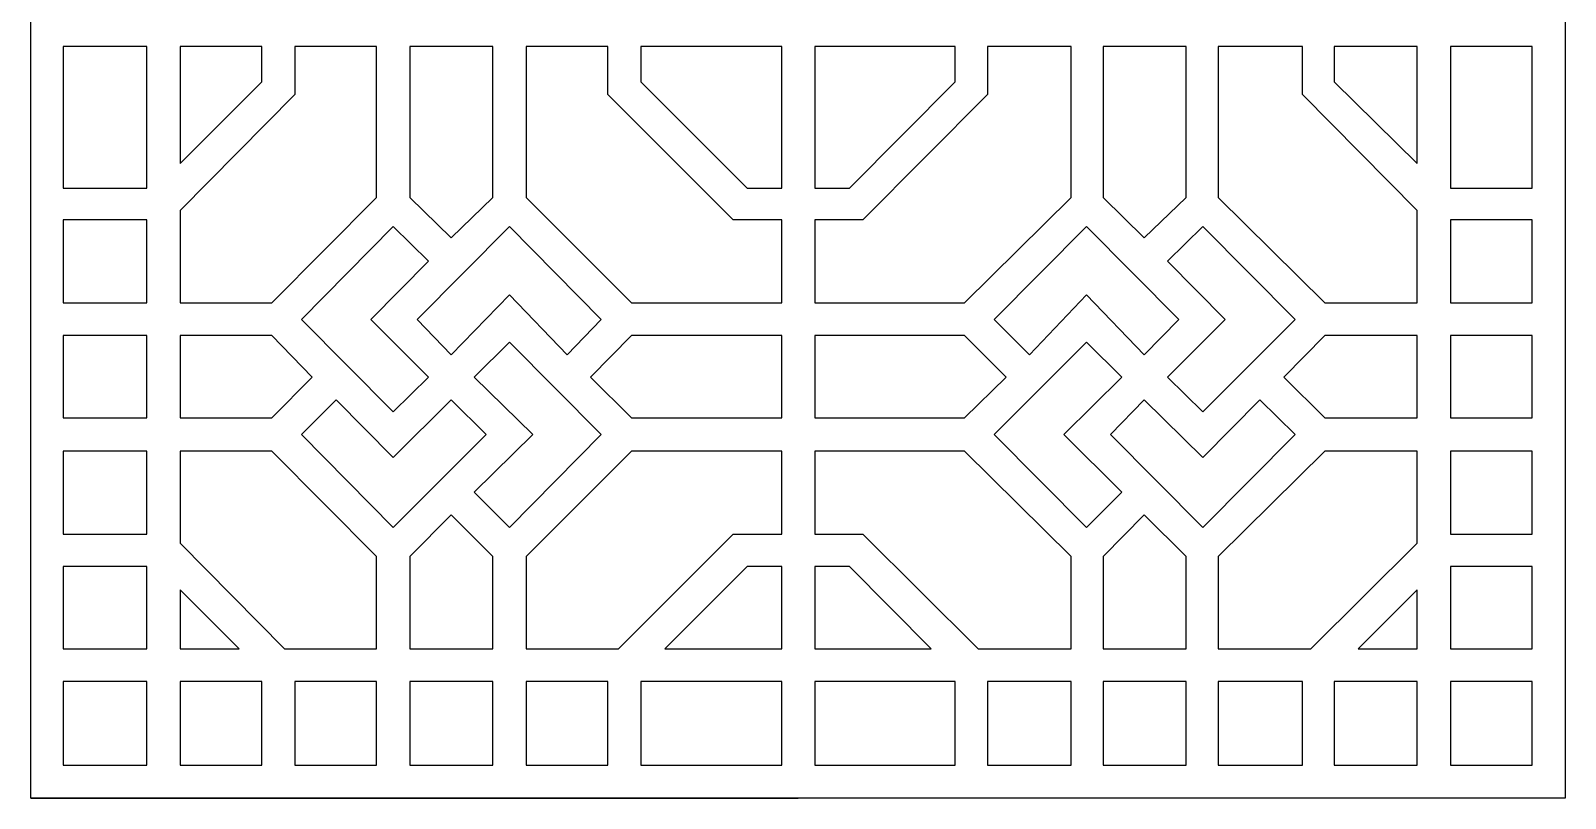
# Model space of a CAD drawing. Header units: centimetres. Extents: x -27 to -18.22, y -9 to -0.22.
# Drawn here: x -27 to -18.22, y -9 to -4.61 of the extents above; entities that cross this region are included whole.
import ezdxf

# ---------------------------------------------------------------- set-up
doc = ezdxf.new("R2010")
doc.units = ezdxf.units.CM
doc.header["$MEASUREMENT"] = 0
doc.layers.add('layer 1', color=7, linetype='Continuous')

msp = doc.modelspace()

# ---------------------------------------------------------------- linework, layer by layer
at = {"layer": 'layer 1', "color": 250}
for points, knots in [([(-22.60773, -9.00021), (-22.60773, -9.00021), (-18.22012, -9.00021), (-18.22012, -9.00021), (-18.22012, -9.00021), (-18.22012, -9.00021), (-18.22012, -4.6088), (-18.22012, -4.6088), (-18.22012, -4.6088), (-18.22012, -4.6088), (-18.22012, -0.2174), (-18.22012, -0.2174), (-18.22012, -0.2174), (-18.22012, -0.2174), (-22.60773, -0.2174), (-22.60773, -0.2174), (-22.60773, -0.2174), (-22.60773, -0.2174), (-26.99914, -0.2174), (-26.99914, -0.2174), (-26.99914, -0.2174), (-26.99914, -0.2174), (-26.99914, -4.6088), (-26.99914, -4.6088), (-26.99914, -4.6088), (-26.99914, -4.6088), (-26.99914, -9.00021), (-26.99914, -9.00021), (-26.99914, -9.00021), (-26.99914, -9.00021), (-22.60773, -9.00021), (-22.60773, -9.00021)], [0, 0, 0, 0, 0.1111111, 0.1111111, 0.1111111, 0.1111111, 0.2222222, 0.2222222, 0.2222222, 0.2222222, 0.3333333, 0.3333333, 0.3333333, 0.3333333, 0.4444444, 0.4444444, 0.4444444, 0.4444444, 0.5555556, 0.5555556, 0.5555556, 0.5555556, 0.6666667, 0.6666667, 0.6666667, 0.6666667, 0.7777778, 0.7777778, 0.7777778, 0.7777778, 1, 1, 1, 1]), ([(-26.33435, -5.50912), (-26.33435, -5.50912), (-26.813, -5.50912), (-26.813, -5.50912), (-26.813, -5.50912), (-26.813, -5.50912), (-26.813, -4.69998), (-26.813, -4.69998), (-26.813, -4.69998), (-26.813, -4.69998), (-26.33435, -4.69998), (-26.33435, -4.69998), (-26.33435, -4.69998), (-26.33435, -4.69998), (-26.33435, -5.50912), (-26.33435, -5.50912)], [0, 0, 0, 0, 0.2, 0.2, 0.2, 0.2, 0.4, 0.4, 0.4, 0.4, 0.6, 0.6, 0.6, 0.6, 1, 1, 1, 1]), ([(-26.14441, -5.63828), (-26.14441, -5.63828), (-25.48722, -4.97349), (-25.48722, -4.97349), (-25.48722, -4.97349), (-25.48722, -4.97349), (-25.48722, -4.69998), (-25.48722, -4.69998), (-25.48722, -4.69998), (-25.48722, -4.69998), (-25.01997, -4.69998), (-25.01997, -4.69998), (-25.01997, -4.69998), (-25.01997, -4.69998), (-25.01997, -5.5623), (-25.01997, -5.5623), (-25.01997, -5.5623), (-25.01997, -5.5623), (-25.62018, -6.16631), (-25.62018, -6.16631), (-25.62018, -6.16631), (-25.62018, -6.16631), (-26.14441, -6.16631), (-26.14441, -6.16631), (-26.14441, -6.16631), (-26.14441, -6.16631), (-26.14441, -5.63828), (-26.14441, -5.63828)], [0, 0, 0, 0, 0.125, 0.125, 0.125, 0.125, 0.25, 0.25, 0.25, 0.25, 0.375, 0.375, 0.375, 0.375, 0.5, 0.5, 0.5, 0.5, 0.625, 0.625, 0.625, 0.625, 0.75, 0.75, 0.75, 0.75, 1, 1, 1, 1]), ([(-25.67716, -4.69998), (-25.67716, -4.69998), (-25.67716, -4.90131), (-25.67716, -4.90131), (-25.67716, -4.90131), (-25.67716, -4.90131), (-26.14441, -5.36856), (-26.14441, -5.36856), (-26.14441, -5.36856), (-26.14441, -5.36856), (-26.14441, -4.69998), (-26.14441, -4.69998), (-26.14441, -4.69998), (-26.14441, -4.69998), (-25.67716, -4.69998), (-25.67716, -4.69998)], [0, 0, 0, 0, 0.2, 0.2, 0.2, 0.2, 0.4, 0.4, 0.4, 0.4, 0.6, 0.6, 0.6, 0.6, 1, 1, 1, 1]), ([(-24.83003, -5.5623), (-24.83003, -5.5623), (-24.83003, -4.69998), (-24.83003, -4.69998), (-24.83003, -4.69998), (-24.83003, -4.69998), (-24.35518, -4.69998), (-24.35518, -4.69998), (-24.35518, -4.69998), (-24.35518, -4.69998), (-24.35518, -5.5623), (-24.35518, -5.5623), (-24.35518, -5.5623), (-24.35518, -5.5623), (-24.59451, -5.79403), (-24.59451, -5.79403), (-24.59451, -5.79403), (-24.59451, -5.79403), (-24.83003, -5.5623), (-24.83003, -5.5623)], [0, 0, 0, 0, 0.1666667, 0.1666667, 0.1666667, 0.1666667, 0.3333333, 0.3333333, 0.3333333, 0.3333333, 0.5, 0.5, 0.5, 0.5, 0.6666667, 0.6666667, 0.6666667, 0.6666667, 1, 1, 1, 1]), ([(-23.69799, -4.69998), (-23.69799, -4.69998), (-23.69799, -4.97349), (-23.69799, -4.97349), (-23.69799, -4.97349), (-23.69799, -4.97349), (-22.98001, -5.69146), (-22.98001, -5.69146), (-22.98001, -5.69146), (-22.98001, -5.69146), (-22.7027, -5.69146), (-22.7027, -5.69146), (-22.7027, -5.69146), (-22.7027, -5.69146), (-22.7027, -6.16631), (-22.7027, -6.16631), (-22.7027, -6.16631), (-22.7027, -6.16631), (-23.56123, -6.16631), (-23.56123, -6.16631), (-23.56123, -6.16631), (-23.56123, -6.16631), (-24.16524, -5.5623), (-24.16524, -5.5623), (-24.16524, -5.5623), (-24.16524, -5.5623), (-24.16524, -4.69998), (-24.16524, -4.69998), (-24.16524, -4.69998), (-24.16524, -4.69998), (-23.69799, -4.69998), (-23.69799, -4.69998)], [0, 0, 0, 0, 0.1111111, 0.1111111, 0.1111111, 0.1111111, 0.2222222, 0.2222222, 0.2222222, 0.2222222, 0.3333333, 0.3333333, 0.3333333, 0.3333333, 0.4444444, 0.4444444, 0.4444444, 0.4444444, 0.5555556, 0.5555556, 0.5555556, 0.5555556, 0.6666667, 0.6666667, 0.6666667, 0.6666667, 0.7777778, 0.7777778, 0.7777778, 0.7777778, 1, 1, 1, 1]), ([(-22.7027, -5.50912), (-22.7027, -5.50912), (-22.90024, -5.50912), (-22.90024, -5.50912), (-22.90024, -5.50912), (-22.90024, -5.50912), (-23.50805, -4.90131), (-23.50805, -4.90131), (-23.50805, -4.90131), (-23.50805, -4.90131), (-23.50805, -4.69998), (-23.50805, -4.69998), (-23.50805, -4.69998), (-23.50805, -4.69998), (-22.7027, -4.69998), (-22.7027, -4.69998), (-22.7027, -4.69998), (-22.7027, -4.69998), (-22.7027, -5.50912), (-22.7027, -5.50912)], [0, 0, 0, 0, 0.1666667, 0.1666667, 0.1666667, 0.1666667, 0.3333333, 0.3333333, 0.3333333, 0.3333333, 0.5, 0.5, 0.5, 0.5, 0.6666667, 0.6666667, 0.6666667, 0.6666667, 1, 1, 1, 1]), ([(-22.51276, -5.69146), (-22.51276, -5.69146), (-22.23925, -5.69146), (-22.23925, -5.69146), (-22.23925, -5.69146), (-22.23925, -5.69146), (-21.52508, -4.97349), (-21.52508, -4.97349), (-21.52508, -4.97349), (-21.52508, -4.97349), (-21.52508, -4.69998), (-21.52508, -4.69998), (-21.52508, -4.69998), (-21.52508, -4.69998), (-21.04643, -4.69998), (-21.04643, -4.69998), (-21.04643, -4.69998), (-21.04643, -4.69998), (-21.04643, -5.5623), (-21.04643, -5.5623), (-21.04643, -5.5623), (-21.04643, -5.5623), (-21.65803, -6.16631), (-21.65803, -6.16631), (-21.65803, -6.16631), (-21.65803, -6.16631), (-22.51276, -6.16631), (-22.51276, -6.16631), (-22.51276, -6.16631), (-22.51276, -6.16631), (-22.51276, -5.69146), (-22.51276, -5.69146)], [0, 0, 0, 0, 0.1111111, 0.1111111, 0.1111111, 0.1111111, 0.2222222, 0.2222222, 0.2222222, 0.2222222, 0.3333333, 0.3333333, 0.3333333, 0.3333333, 0.4444444, 0.4444444, 0.4444444, 0.4444444, 0.5555556, 0.5555556, 0.5555556, 0.5555556, 0.6666667, 0.6666667, 0.6666667, 0.6666667, 0.7777778, 0.7777778, 0.7777778, 0.7777778, 1, 1, 1, 1]), ([(-21.71122, -4.69998), (-21.71122, -4.69998), (-21.71122, -4.90131), (-21.71122, -4.90131), (-21.71122, -4.90131), (-21.71122, -4.90131), (-22.31523, -5.50912), (-22.31523, -5.50912), (-22.31523, -5.50912), (-22.31523, -5.50912), (-22.51276, -5.50912), (-22.51276, -5.50912), (-22.51276, -5.50912), (-22.51276, -5.50912), (-22.51276, -4.69998), (-22.51276, -4.69998), (-22.51276, -4.69998), (-22.51276, -4.69998), (-21.71122, -4.69998), (-21.71122, -4.69998)], [0, 0, 0, 0, 0.1666667, 0.1666667, 0.1666667, 0.1666667, 0.3333333, 0.3333333, 0.3333333, 0.3333333, 0.5, 0.5, 0.5, 0.5, 0.6666667, 0.6666667, 0.6666667, 0.6666667, 1, 1, 1, 1]), ([(-20.38924, -4.69998), (-20.38924, -4.69998), (-20.38924, -5.5623), (-20.38924, -5.5623), (-20.38924, -5.5623), (-20.38924, -5.5623), (-20.62856, -5.79403), (-20.62856, -5.79403), (-20.62856, -5.79403), (-20.62856, -5.79403), (-20.86408, -5.5623), (-20.86408, -5.5623), (-20.86408, -5.5623), (-20.86408, -5.5623), (-20.86408, -4.69998), (-20.86408, -4.69998), (-20.86408, -4.69998), (-20.86408, -4.69998), (-20.38924, -4.69998), (-20.38924, -4.69998)], [0, 0, 0, 0, 0.1666667, 0.1666667, 0.1666667, 0.1666667, 0.3333333, 0.3333333, 0.3333333, 0.3333333, 0.5, 0.5, 0.5, 0.5, 0.6666667, 0.6666667, 0.6666667, 0.6666667, 1, 1, 1, 1]), ([(-19.72444, -4.69998), (-19.72444, -4.69998), (-19.72444, -4.97349), (-19.72444, -4.97349), (-19.72444, -4.97349), (-19.72444, -4.97349), (-19.06725, -5.63828), (-19.06725, -5.63828), (-19.06725, -5.63828), (-19.06725, -5.63828), (-19.06725, -6.16631), (-19.06725, -6.16631), (-19.06725, -6.16631), (-19.06725, -6.16631), (-19.59529, -6.16631), (-19.59529, -6.16631), (-19.59529, -6.16631), (-19.59529, -6.16631), (-20.20689, -5.5623), (-20.20689, -5.5623), (-20.20689, -5.5623), (-20.20689, -5.5623), (-20.20689, -4.69998), (-20.20689, -4.69998), (-20.20689, -4.69998), (-20.20689, -4.69998), (-19.72444, -4.69998), (-19.72444, -4.69998)], [0, 0, 0, 0, 0.125, 0.125, 0.125, 0.125, 0.25, 0.25, 0.25, 0.25, 0.375, 0.375, 0.375, 0.375, 0.5, 0.5, 0.5, 0.5, 0.625, 0.625, 0.625, 0.625, 0.75, 0.75, 0.75, 0.75, 1, 1, 1, 1]), ([(-19.06725, -5.36856), (-19.06725, -5.36856), (-19.54211, -4.90131), (-19.54211, -4.90131), (-19.54211, -4.90131), (-19.54211, -4.90131), (-19.54211, -4.69998), (-19.54211, -4.69998), (-19.54211, -4.69998), (-19.54211, -4.69998), (-19.06725, -4.69998), (-19.06725, -4.69998), (-19.06725, -4.69998), (-19.06725, -4.69998), (-19.06725, -5.36856), (-19.06725, -5.36856)], [0, 0, 0, 0, 0.2, 0.2, 0.2, 0.2, 0.4, 0.4, 0.4, 0.4, 0.6, 0.6, 0.6, 0.6, 1, 1, 1, 1]), ([(-18.41006, -4.69998), (-18.41006, -4.69998), (-18.41006, -5.50912), (-18.41006, -5.50912), (-18.41006, -5.50912), (-18.41006, -5.50912), (-18.87731, -5.50912), (-18.87731, -5.50912), (-18.87731, -5.50912), (-18.87731, -5.50912), (-18.87731, -4.69998), (-18.87731, -4.69998), (-18.87731, -4.69998), (-18.87731, -4.69998), (-18.41006, -4.69998), (-18.41006, -4.69998)], [0, 0, 0, 0, 0.2, 0.2, 0.2, 0.2, 0.4, 0.4, 0.4, 0.4, 0.6, 0.6, 0.6, 0.6, 1, 1, 1, 1]), ([(-26.813, -5.69146), (-26.813, -5.69146), (-26.33435, -5.69146), (-26.33435, -5.69146), (-26.33435, -5.69146), (-26.33435, -5.69146), (-26.33435, -6.16631), (-26.33435, -6.16631), (-26.33435, -6.16631), (-26.33435, -6.16631), (-26.813, -6.16631), (-26.813, -6.16631), (-26.813, -6.16631), (-26.813, -6.16631), (-26.813, -5.69146), (-26.813, -5.69146)], [0, 0, 0, 0, 0.2, 0.2, 0.2, 0.2, 0.4, 0.4, 0.4, 0.4, 0.6, 0.6, 0.6, 0.6, 1, 1, 1, 1]), ([(-18.41006, -5.69146), (-18.41006, -5.69146), (-18.41006, -6.16631), (-18.41006, -6.16631), (-18.41006, -6.16631), (-18.41006, -6.16631), (-18.87731, -6.16631), (-18.87731, -6.16631), (-18.87731, -6.16631), (-18.87731, -6.16631), (-18.87731, -5.69146), (-18.87731, -5.69146), (-18.87731, -5.69146), (-18.87731, -5.69146), (-18.41006, -5.69146), (-18.41006, -5.69146)], [0, 0, 0, 0, 0.2, 0.2, 0.2, 0.2, 0.4, 0.4, 0.4, 0.4, 0.6, 0.6, 0.6, 0.6, 1, 1, 1, 1]), ([(-24.72366, -6.59177), (-24.72366, -6.59177), (-24.925, -6.78932), (-24.925, -6.78932), (-24.925, -6.78932), (-24.925, -6.78932), (-25.44923, -6.26128), (-25.44923, -6.26128), (-25.44923, -6.26128), (-25.44923, -6.26128), (-24.925, -5.72945), (-24.925, -5.72945), (-24.925, -5.72945), (-24.925, -5.72945), (-24.72366, -5.92699), (-24.72366, -5.92699), (-24.72366, -5.92699), (-24.72366, -5.92699), (-25.05416, -6.26128), (-25.05416, -6.26128), (-25.05416, -6.26128), (-25.05416, -6.26128), (-24.72366, -6.59177), (-24.72366, -6.59177)], [0, 0, 0, 0, 0.1428571, 0.1428571, 0.1428571, 0.1428571, 0.2857143, 0.2857143, 0.2857143, 0.2857143, 0.4285714, 0.4285714, 0.4285714, 0.4285714, 0.5714286, 0.5714286, 0.5714286, 0.5714286, 0.7142857, 0.7142857, 0.7142857, 0.7142857, 1, 1, 1, 1]), ([(-23.92971, -6.46262), (-23.92971, -6.46262), (-24.26021, -6.12073), (-24.26021, -6.12073), (-24.26021, -6.12073), (-24.26021, -6.12073), (-24.59451, -6.46262), (-24.59451, -6.46262), (-24.59451, -6.46262), (-24.59451, -6.46262), (-24.78824, -6.26128), (-24.78824, -6.26128), (-24.78824, -6.26128), (-24.78824, -6.26128), (-24.26021, -5.72945), (-24.26021, -5.72945), (-24.26021, -5.72945), (-24.26021, -5.72945), (-23.73598, -6.26128), (-23.73598, -6.26128), (-23.73598, -6.26128), (-23.73598, -6.26128), (-23.92971, -6.46262), (-23.92971, -6.46262)], [0, 0, 0, 0, 0.1428571, 0.1428571, 0.1428571, 0.1428571, 0.2857143, 0.2857143, 0.2857143, 0.2857143, 0.4285714, 0.4285714, 0.4285714, 0.4285714, 0.5714286, 0.5714286, 0.5714286, 0.5714286, 0.7142857, 0.7142857, 0.7142857, 0.7142857, 1, 1, 1, 1]), ([(-20.62856, -6.46262), (-20.62856, -6.46262), (-20.95906, -6.12073), (-20.95906, -6.12073), (-20.95906, -6.12073), (-20.95906, -6.12073), (-21.28575, -6.46262), (-21.28575, -6.46262), (-21.28575, -6.46262), (-21.28575, -6.46262), (-21.48709, -6.26128), (-21.48709, -6.26128), (-21.48709, -6.26128), (-21.48709, -6.26128), (-20.95906, -5.72945), (-20.95906, -5.72945), (-20.95906, -5.72945), (-20.95906, -5.72945), (-20.43102, -6.26128), (-20.43102, -6.26128), (-20.43102, -6.26128), (-20.43102, -6.26128), (-20.62856, -6.46262), (-20.62856, -6.46262)], [0, 0, 0, 0, 0.1428571, 0.1428571, 0.1428571, 0.1428571, 0.2857143, 0.2857143, 0.2857143, 0.2857143, 0.4285714, 0.4285714, 0.4285714, 0.4285714, 0.5714286, 0.5714286, 0.5714286, 0.5714286, 0.7142857, 0.7142857, 0.7142857, 0.7142857, 1, 1, 1, 1]), ([(-20.29426, -5.72945), (-20.29426, -5.72945), (-19.76624, -6.26128), (-19.76624, -6.26128), (-19.76624, -6.26128), (-19.76624, -6.26128), (-20.29426, -6.78932), (-20.29426, -6.78932), (-20.29426, -6.78932), (-20.29426, -6.78932), (-20.4956, -6.59177), (-20.4956, -6.59177), (-20.4956, -6.59177), (-20.4956, -6.59177), (-20.16511, -6.26128), (-20.16511, -6.26128), (-20.16511, -6.26128), (-20.16511, -6.26128), (-20.4956, -5.92699), (-20.4956, -5.92699), (-20.4956, -5.92699), (-20.4956, -5.92699), (-20.29426, -5.72945), (-20.29426, -5.72945)], [0, 0, 0, 0, 0.1428571, 0.1428571, 0.1428571, 0.1428571, 0.2857143, 0.2857143, 0.2857143, 0.2857143, 0.4285714, 0.4285714, 0.4285714, 0.4285714, 0.5714286, 0.5714286, 0.5714286, 0.5714286, 0.7142857, 0.7142857, 0.7142857, 0.7142857, 1, 1, 1, 1]), ([(-26.813, -6.82351), (-26.813, -6.82351), (-26.813, -6.35245), (-26.813, -6.35245), (-26.813, -6.35245), (-26.813, -6.35245), (-26.33435, -6.35245), (-26.33435, -6.35245), (-26.33435, -6.35245), (-26.33435, -6.35245), (-26.33435, -6.82351), (-26.33435, -6.82351), (-26.33435, -6.82351), (-26.33435, -6.82351), (-26.813, -6.82351), (-26.813, -6.82351)], [0, 0, 0, 0, 0.2, 0.2, 0.2, 0.2, 0.4, 0.4, 0.4, 0.4, 0.6, 0.6, 0.6, 0.6, 1, 1, 1, 1]), ([(-26.14441, -6.82351), (-26.14441, -6.82351), (-26.14441, -6.35245), (-26.14441, -6.35245), (-26.14441, -6.35245), (-26.14441, -6.35245), (-25.62018, -6.35245), (-25.62018, -6.35245), (-25.62018, -6.35245), (-25.62018, -6.35245), (-25.38845, -6.59177), (-25.38845, -6.59177), (-25.38845, -6.59177), (-25.38845, -6.59177), (-25.62018, -6.82351), (-25.62018, -6.82351), (-25.62018, -6.82351), (-25.62018, -6.82351), (-26.14441, -6.82351), (-26.14441, -6.82351)], [0, 0, 0, 0, 0.1666667, 0.1666667, 0.1666667, 0.1666667, 0.3333333, 0.3333333, 0.3333333, 0.3333333, 0.5, 0.5, 0.5, 0.5, 0.6666667, 0.6666667, 0.6666667, 0.6666667, 1, 1, 1, 1]), ([(-24.46155, -6.59177), (-24.46155, -6.59177), (-24.26021, -6.39044), (-24.26021, -6.39044), (-24.26021, -6.39044), (-24.26021, -6.39044), (-23.73598, -6.91847), (-23.73598, -6.91847), (-23.73598, -6.91847), (-23.73598, -6.91847), (-24.26021, -7.4503), (-24.26021, -7.4503), (-24.26021, -7.4503), (-24.26021, -7.4503), (-24.46155, -7.24896), (-24.46155, -7.24896), (-24.46155, -7.24896), (-24.46155, -7.24896), (-24.12725, -6.91847), (-24.12725, -6.91847), (-24.12725, -6.91847), (-24.12725, -6.91847), (-24.46155, -6.59177), (-24.46155, -6.59177)], [0, 0, 0, 0, 0.1428571, 0.1428571, 0.1428571, 0.1428571, 0.2857143, 0.2857143, 0.2857143, 0.2857143, 0.4285714, 0.4285714, 0.4285714, 0.4285714, 0.5714286, 0.5714286, 0.5714286, 0.5714286, 0.7142857, 0.7142857, 0.7142857, 0.7142857, 1, 1, 1, 1]), ([(-23.56123, -6.82351), (-23.56123, -6.82351), (-23.79676, -6.59177), (-23.79676, -6.59177), (-23.79676, -6.59177), (-23.79676, -6.59177), (-23.56123, -6.35245), (-23.56123, -6.35245), (-23.56123, -6.35245), (-23.56123, -6.35245), (-22.7027, -6.35245), (-22.7027, -6.35245), (-22.7027, -6.35245), (-22.7027, -6.35245), (-22.7027, -6.82351), (-22.7027, -6.82351), (-22.7027, -6.82351), (-22.7027, -6.82351), (-23.56123, -6.82351), (-23.56123, -6.82351)], [0, 0, 0, 0, 0.1666667, 0.1666667, 0.1666667, 0.1666667, 0.3333333, 0.3333333, 0.3333333, 0.3333333, 0.5, 0.5, 0.5, 0.5, 0.6666667, 0.6666667, 0.6666667, 0.6666667, 1, 1, 1, 1]), ([(-21.41871, -6.59177), (-21.41871, -6.59177), (-21.65803, -6.82351), (-21.65803, -6.82351), (-21.65803, -6.82351), (-21.65803, -6.82351), (-22.51276, -6.82351), (-22.51276, -6.82351), (-22.51276, -6.82351), (-22.51276, -6.82351), (-22.51276, -6.35245), (-22.51276, -6.35245), (-22.51276, -6.35245), (-22.51276, -6.35245), (-21.65803, -6.35245), (-21.65803, -6.35245), (-21.65803, -6.35245), (-21.65803, -6.35245), (-21.41871, -6.59177), (-21.41871, -6.59177)], [0, 0, 0, 0, 0.1666667, 0.1666667, 0.1666667, 0.1666667, 0.3333333, 0.3333333, 0.3333333, 0.3333333, 0.5, 0.5, 0.5, 0.5, 0.6666667, 0.6666667, 0.6666667, 0.6666667, 1, 1, 1, 1]), ([(-20.75772, -7.24896), (-20.75772, -7.24896), (-20.95906, -7.4503), (-20.95906, -7.4503), (-20.95906, -7.4503), (-20.95906, -7.4503), (-21.48709, -6.91847), (-21.48709, -6.91847), (-21.48709, -6.91847), (-21.48709, -6.91847), (-20.95906, -6.39044), (-20.95906, -6.39044), (-20.95906, -6.39044), (-20.95906, -6.39044), (-20.75772, -6.59177), (-20.75772, -6.59177), (-20.75772, -6.59177), (-20.75772, -6.59177), (-21.08821, -6.91847), (-21.08821, -6.91847), (-21.08821, -6.91847), (-21.08821, -6.91847), (-20.75772, -7.24896), (-20.75772, -7.24896)], [0, 0, 0, 0, 0.1428571, 0.1428571, 0.1428571, 0.1428571, 0.2857143, 0.2857143, 0.2857143, 0.2857143, 0.4285714, 0.4285714, 0.4285714, 0.4285714, 0.5714286, 0.5714286, 0.5714286, 0.5714286, 0.7142857, 0.7142857, 0.7142857, 0.7142857, 1, 1, 1, 1]), ([(-19.06725, -6.35245), (-19.06725, -6.35245), (-19.06725, -6.82351), (-19.06725, -6.82351), (-19.06725, -6.82351), (-19.06725, -6.82351), (-19.59529, -6.82351), (-19.59529, -6.82351), (-19.59529, -6.82351), (-19.59529, -6.82351), (-19.83081, -6.59177), (-19.83081, -6.59177), (-19.83081, -6.59177), (-19.83081, -6.59177), (-19.59529, -6.35245), (-19.59529, -6.35245), (-19.59529, -6.35245), (-19.59529, -6.35245), (-19.06725, -6.35245), (-19.06725, -6.35245)], [0, 0, 0, 0, 0.1666667, 0.1666667, 0.1666667, 0.1666667, 0.3333333, 0.3333333, 0.3333333, 0.3333333, 0.5, 0.5, 0.5, 0.5, 0.6666667, 0.6666667, 0.6666667, 0.6666667, 1, 1, 1, 1]), ([(-18.41006, -6.35245), (-18.41006, -6.35245), (-18.41006, -6.82351), (-18.41006, -6.82351), (-18.41006, -6.82351), (-18.41006, -6.82351), (-18.87731, -6.82351), (-18.87731, -6.82351), (-18.87731, -6.82351), (-18.87731, -6.82351), (-18.87731, -6.35245), (-18.87731, -6.35245), (-18.87731, -6.35245), (-18.87731, -6.35245), (-18.41006, -6.35245), (-18.41006, -6.35245)], [0, 0, 0, 0, 0.2, 0.2, 0.2, 0.2, 0.4, 0.4, 0.4, 0.4, 0.6, 0.6, 0.6, 0.6, 1, 1, 1, 1]), ([(-25.2517, -6.72094), (-25.2517, -6.72094), (-24.925, -7.05143), (-24.925, -7.05143), (-24.925, -7.05143), (-24.925, -7.05143), (-24.59451, -6.72094), (-24.59451, -6.72094), (-24.59451, -6.72094), (-24.59451, -6.72094), (-24.39317, -6.91847), (-24.39317, -6.91847), (-24.39317, -6.91847), (-24.39317, -6.91847), (-24.925, -7.4503), (-24.925, -7.4503), (-24.925, -7.4503), (-24.925, -7.4503), (-25.44923, -6.91847), (-25.44923, -6.91847), (-25.44923, -6.91847), (-25.44923, -6.91847), (-25.2517, -6.72094), (-25.2517, -6.72094)], [0, 0, 0, 0, 0.1428571, 0.1428571, 0.1428571, 0.1428571, 0.2857143, 0.2857143, 0.2857143, 0.2857143, 0.4285714, 0.4285714, 0.4285714, 0.4285714, 0.5714286, 0.5714286, 0.5714286, 0.5714286, 0.7142857, 0.7142857, 0.7142857, 0.7142857, 1, 1, 1, 1]), ([(-20.62856, -6.72094), (-20.62856, -6.72094), (-20.29426, -7.05143), (-20.29426, -7.05143), (-20.29426, -7.05143), (-20.29426, -7.05143), (-19.96757, -6.72094), (-19.96757, -6.72094), (-19.96757, -6.72094), (-19.96757, -6.72094), (-19.76624, -6.91847), (-19.76624, -6.91847), (-19.76624, -6.91847), (-19.76624, -6.91847), (-20.29426, -7.4503), (-20.29426, -7.4503), (-20.29426, -7.4503), (-20.29426, -7.4503), (-20.8223, -6.91847), (-20.8223, -6.91847), (-20.8223, -6.91847), (-20.8223, -6.91847), (-20.62856, -6.72094), (-20.62856, -6.72094)], [0, 0, 0, 0, 0.1428571, 0.1428571, 0.1428571, 0.1428571, 0.2857143, 0.2857143, 0.2857143, 0.2857143, 0.4285714, 0.4285714, 0.4285714, 0.4285714, 0.5714286, 0.5714286, 0.5714286, 0.5714286, 0.7142857, 0.7142857, 0.7142857, 0.7142857, 1, 1, 1, 1]), ([(-26.813, -7.48829), (-26.813, -7.48829), (-26.813, -7.01345), (-26.813, -7.01345), (-26.813, -7.01345), (-26.813, -7.01345), (-26.33435, -7.01345), (-26.33435, -7.01345), (-26.33435, -7.01345), (-26.33435, -7.01345), (-26.33435, -7.48829), (-26.33435, -7.48829), (-26.33435, -7.48829), (-26.33435, -7.48829), (-26.813, -7.48829), (-26.813, -7.48829)], [0, 0, 0, 0, 0.2, 0.2, 0.2, 0.2, 0.4, 0.4, 0.4, 0.4, 0.6, 0.6, 0.6, 0.6, 1, 1, 1, 1]), ([(-26.14441, -7.54147), (-26.14441, -7.54147), (-26.14441, -7.01345), (-26.14441, -7.01345), (-26.14441, -7.01345), (-26.14441, -7.01345), (-25.62018, -7.01345), (-25.62018, -7.01345), (-25.62018, -7.01345), (-25.62018, -7.01345), (-25.01997, -7.61745), (-25.01997, -7.61745), (-25.01997, -7.61745), (-25.01997, -7.61745), (-25.01997, -8.14548), (-25.01997, -8.14548), (-25.01997, -8.14548), (-25.01997, -8.14548), (-25.548, -8.14548), (-25.548, -8.14548), (-25.548, -8.14548), (-25.548, -8.14548), (-26.14441, -7.54147), (-26.14441, -7.54147)], [0, 0, 0, 0, 0.1428571, 0.1428571, 0.1428571, 0.1428571, 0.2857143, 0.2857143, 0.2857143, 0.2857143, 0.4285714, 0.4285714, 0.4285714, 0.4285714, 0.5714286, 0.5714286, 0.5714286, 0.5714286, 0.7142857, 0.7142857, 0.7142857, 0.7142857, 1, 1, 1, 1]), ([(-24.16524, -7.61745), (-24.16524, -7.61745), (-23.56123, -7.01345), (-23.56123, -7.01345), (-23.56123, -7.01345), (-23.56123, -7.01345), (-22.7027, -7.01345), (-22.7027, -7.01345), (-22.7027, -7.01345), (-22.7027, -7.01345), (-22.7027, -7.48829), (-22.7027, -7.48829), (-22.7027, -7.48829), (-22.7027, -7.48829), (-22.98001, -7.48829), (-22.98001, -7.48829), (-22.98001, -7.48829), (-22.98001, -7.48829), (-23.63721, -8.14548), (-23.63721, -8.14548), (-23.63721, -8.14548), (-23.63721, -8.14548), (-24.16524, -8.14548), (-24.16524, -8.14548), (-24.16524, -8.14548), (-24.16524, -8.14548), (-24.16524, -7.61745), (-24.16524, -7.61745)], [0, 0, 0, 0, 0.125, 0.125, 0.125, 0.125, 0.25, 0.25, 0.25, 0.25, 0.375, 0.375, 0.375, 0.375, 0.5, 0.5, 0.5, 0.5, 0.625, 0.625, 0.625, 0.625, 0.75, 0.75, 0.75, 0.75, 1, 1, 1, 1]), ([(-21.65803, -7.01345), (-21.65803, -7.01345), (-21.04643, -7.61745), (-21.04643, -7.61745), (-21.04643, -7.61745), (-21.04643, -7.61745), (-21.04643, -8.14548), (-21.04643, -8.14548), (-21.04643, -8.14548), (-21.04643, -8.14548), (-21.57826, -8.14548), (-21.57826, -8.14548), (-21.57826, -8.14548), (-21.57826, -8.14548), (-22.23925, -7.48829), (-22.23925, -7.48829), (-22.23925, -7.48829), (-22.23925, -7.48829), (-22.51276, -7.48829), (-22.51276, -7.48829), (-22.51276, -7.48829), (-22.51276, -7.48829), (-22.51276, -7.01345), (-22.51276, -7.01345), (-22.51276, -7.01345), (-22.51276, -7.01345), (-21.65803, -7.01345), (-21.65803, -7.01345)], [0, 0, 0, 0, 0.125, 0.125, 0.125, 0.125, 0.25, 0.25, 0.25, 0.25, 0.375, 0.375, 0.375, 0.375, 0.5, 0.5, 0.5, 0.5, 0.625, 0.625, 0.625, 0.625, 0.75, 0.75, 0.75, 0.75, 1, 1, 1, 1]), ([(-19.06725, -7.01345), (-19.06725, -7.01345), (-19.06725, -7.54147), (-19.06725, -7.54147), (-19.06725, -7.54147), (-19.06725, -7.54147), (-19.67506, -8.14548), (-19.67506, -8.14548), (-19.67506, -8.14548), (-19.67506, -8.14548), (-20.20689, -8.14548), (-20.20689, -8.14548), (-20.20689, -8.14548), (-20.20689, -8.14548), (-20.20689, -7.61745), (-20.20689, -7.61745), (-20.20689, -7.61745), (-20.20689, -7.61745), (-19.59529, -7.01345), (-19.59529, -7.01345), (-19.59529, -7.01345), (-19.59529, -7.01345), (-19.06725, -7.01345), (-19.06725, -7.01345)], [0, 0, 0, 0, 0.1428571, 0.1428571, 0.1428571, 0.1428571, 0.2857143, 0.2857143, 0.2857143, 0.2857143, 0.4285714, 0.4285714, 0.4285714, 0.4285714, 0.5714286, 0.5714286, 0.5714286, 0.5714286, 0.7142857, 0.7142857, 0.7142857, 0.7142857, 1, 1, 1, 1]), ([(-18.41006, -7.01345), (-18.41006, -7.01345), (-18.41006, -7.48829), (-18.41006, -7.48829), (-18.41006, -7.48829), (-18.41006, -7.48829), (-18.87731, -7.48829), (-18.87731, -7.48829), (-18.87731, -7.48829), (-18.87731, -7.48829), (-18.87731, -7.01345), (-18.87731, -7.01345), (-18.87731, -7.01345), (-18.87731, -7.01345), (-18.41006, -7.01345), (-18.41006, -7.01345)], [0, 0, 0, 0, 0.2, 0.2, 0.2, 0.2, 0.4, 0.4, 0.4, 0.4, 0.6, 0.6, 0.6, 0.6, 1, 1, 1, 1]), ([(-24.59451, -7.37813), (-24.59451, -7.37813), (-24.35518, -7.61745), (-24.35518, -7.61745), (-24.35518, -7.61745), (-24.35518, -7.61745), (-24.35518, -8.14548), (-24.35518, -8.14548), (-24.35518, -8.14548), (-24.35518, -8.14548), (-24.83003, -8.14548), (-24.83003, -8.14548), (-24.83003, -8.14548), (-24.83003, -8.14548), (-24.83003, -7.61745), (-24.83003, -7.61745), (-24.83003, -7.61745), (-24.83003, -7.61745), (-24.59451, -7.37813), (-24.59451, -7.37813)], [0, 0, 0, 0, 0.1666667, 0.1666667, 0.1666667, 0.1666667, 0.3333333, 0.3333333, 0.3333333, 0.3333333, 0.5, 0.5, 0.5, 0.5, 0.6666667, 0.6666667, 0.6666667, 0.6666667, 1, 1, 1, 1]), ([(-20.86408, -7.61745), (-20.86408, -7.61745), (-20.62856, -7.37813), (-20.62856, -7.37813), (-20.62856, -7.37813), (-20.62856, -7.37813), (-20.38924, -7.61745), (-20.38924, -7.61745), (-20.38924, -7.61745), (-20.38924, -7.61745), (-20.38924, -8.14548), (-20.38924, -8.14548), (-20.38924, -8.14548), (-20.38924, -8.14548), (-20.86408, -8.14548), (-20.86408, -8.14548), (-20.86408, -8.14548), (-20.86408, -8.14548), (-20.86408, -7.61745), (-20.86408, -7.61745)], [0, 0, 0, 0, 0.1666667, 0.1666667, 0.1666667, 0.1666667, 0.3333333, 0.3333333, 0.3333333, 0.3333333, 0.5, 0.5, 0.5, 0.5, 0.6666667, 0.6666667, 0.6666667, 0.6666667, 1, 1, 1, 1]), ([(-26.813, -8.14548), (-26.813, -8.14548), (-26.813, -7.67443), (-26.813, -7.67443), (-26.813, -7.67443), (-26.813, -7.67443), (-26.33435, -7.67443), (-26.33435, -7.67443), (-26.33435, -7.67443), (-26.33435, -7.67443), (-26.33435, -8.14548), (-26.33435, -8.14548), (-26.33435, -8.14548), (-26.33435, -8.14548), (-26.813, -8.14548), (-26.813, -8.14548)], [0, 0, 0, 0, 0.2, 0.2, 0.2, 0.2, 0.4, 0.4, 0.4, 0.4, 0.6, 0.6, 0.6, 0.6, 1, 1, 1, 1]), ([(-23.37129, -8.14548), (-23.37129, -8.14548), (-22.90024, -7.67443), (-22.90024, -7.67443), (-22.90024, -7.67443), (-22.90024, -7.67443), (-22.7027, -7.67443), (-22.7027, -7.67443), (-22.7027, -7.67443), (-22.7027, -7.67443), (-22.7027, -8.14548), (-22.7027, -8.14548), (-22.7027, -8.14548), (-22.7027, -8.14548), (-23.37129, -8.14548), (-23.37129, -8.14548)], [0, 0, 0, 0, 0.2, 0.2, 0.2, 0.2, 0.4, 0.4, 0.4, 0.4, 0.6, 0.6, 0.6, 0.6, 1, 1, 1, 1]), ([(-22.51276, -7.67443), (-22.51276, -7.67443), (-22.31523, -7.67443), (-22.31523, -7.67443), (-22.31523, -7.67443), (-22.31523, -7.67443), (-21.84797, -8.14548), (-21.84797, -8.14548), (-21.84797, -8.14548), (-21.84797, -8.14548), (-22.51276, -8.14548), (-22.51276, -8.14548), (-22.51276, -8.14548), (-22.51276, -8.14548), (-22.51276, -7.67443), (-22.51276, -7.67443)], [0, 0, 0, 0, 0.2, 0.2, 0.2, 0.2, 0.4, 0.4, 0.4, 0.4, 0.6, 0.6, 0.6, 0.6, 1, 1, 1, 1]), ([(-18.41006, -7.67443), (-18.41006, -7.67443), (-18.41006, -8.14548), (-18.41006, -8.14548), (-18.41006, -8.14548), (-18.41006, -8.14548), (-18.87731, -8.14548), (-18.87731, -8.14548), (-18.87731, -8.14548), (-18.87731, -8.14548), (-18.87731, -7.67443), (-18.87731, -7.67443), (-18.87731, -7.67443), (-18.87731, -7.67443), (-18.41006, -7.67443), (-18.41006, -7.67443)], [0, 0, 0, 0, 0.2, 0.2, 0.2, 0.2, 0.4, 0.4, 0.4, 0.4, 0.6, 0.6, 0.6, 0.6, 1, 1, 1, 1]), ([(-26.14441, -8.14548), (-26.14441, -8.14548), (-26.14441, -7.80739), (-26.14441, -7.80739), (-26.14441, -7.80739), (-26.14441, -7.80739), (-25.80632, -8.14548), (-25.80632, -8.14548), (-25.80632, -8.14548), (-25.80632, -8.14548), (-26.14441, -8.14548), (-26.14441, -8.14548)], [0, 0, 0, 0, 0.25, 0.25, 0.25, 0.25, 0.5, 0.5, 0.5, 0.5, 1, 1, 1, 1]), ([(-19.06725, -7.80739), (-19.06725, -7.80739), (-19.06725, -8.14548), (-19.06725, -8.14548), (-19.06725, -8.14548), (-19.06725, -8.14548), (-19.40535, -8.14548), (-19.40535, -8.14548), (-19.40535, -8.14548), (-19.40535, -8.14548), (-19.06725, -7.80739), (-19.06725, -7.80739)], [0, 0, 0, 0, 0.25, 0.25, 0.25, 0.25, 0.5, 0.5, 0.5, 0.5, 1, 1, 1, 1]), ([(-26.33435, -8.81027), (-26.33435, -8.81027), (-26.813, -8.81027), (-26.813, -8.81027), (-26.813, -8.81027), (-26.813, -8.81027), (-26.813, -8.33162), (-26.813, -8.33162), (-26.813, -8.33162), (-26.813, -8.33162), (-26.33435, -8.33162), (-26.33435, -8.33162), (-26.33435, -8.33162), (-26.33435, -8.33162), (-26.33435, -8.81027), (-26.33435, -8.81027)], [0, 0, 0, 0, 0.2, 0.2, 0.2, 0.2, 0.4, 0.4, 0.4, 0.4, 0.6, 0.6, 0.6, 0.6, 1, 1, 1, 1]), ([(-25.67716, -8.81027), (-25.67716, -8.81027), (-26.14441, -8.81027), (-26.14441, -8.81027), (-26.14441, -8.81027), (-26.14441, -8.81027), (-26.14441, -8.33162), (-26.14441, -8.33162), (-26.14441, -8.33162), (-26.14441, -8.33162), (-25.67716, -8.33162), (-25.67716, -8.33162), (-25.67716, -8.33162), (-25.67716, -8.33162), (-25.67716, -8.81027), (-25.67716, -8.81027)], [0, 0, 0, 0, 0.2, 0.2, 0.2, 0.2, 0.4, 0.4, 0.4, 0.4, 0.6, 0.6, 0.6, 0.6, 1, 1, 1, 1]), ([(-25.01997, -8.81027), (-25.01997, -8.81027), (-25.48722, -8.81027), (-25.48722, -8.81027), (-25.48722, -8.81027), (-25.48722, -8.81027), (-25.48722, -8.33162), (-25.48722, -8.33162), (-25.48722, -8.33162), (-25.48722, -8.33162), (-25.01997, -8.33162), (-25.01997, -8.33162), (-25.01997, -8.33162), (-25.01997, -8.33162), (-25.01997, -8.81027), (-25.01997, -8.81027)], [0, 0, 0, 0, 0.2, 0.2, 0.2, 0.2, 0.4, 0.4, 0.4, 0.4, 0.6, 0.6, 0.6, 0.6, 1, 1, 1, 1]), ([(-24.35518, -8.81027), (-24.35518, -8.81027), (-24.83003, -8.81027), (-24.83003, -8.81027), (-24.83003, -8.81027), (-24.83003, -8.81027), (-24.83003, -8.33162), (-24.83003, -8.33162), (-24.83003, -8.33162), (-24.83003, -8.33162), (-24.35518, -8.33162), (-24.35518, -8.33162), (-24.35518, -8.33162), (-24.35518, -8.33162), (-24.35518, -8.81027), (-24.35518, -8.81027)], [0, 0, 0, 0, 0.2, 0.2, 0.2, 0.2, 0.4, 0.4, 0.4, 0.4, 0.6, 0.6, 0.6, 0.6, 1, 1, 1, 1]), ([(-23.69799, -8.81027), (-23.69799, -8.81027), (-24.16524, -8.81027), (-24.16524, -8.81027), (-24.16524, -8.81027), (-24.16524, -8.81027), (-24.16524, -8.33162), (-24.16524, -8.33162), (-24.16524, -8.33162), (-24.16524, -8.33162), (-23.69799, -8.33162), (-23.69799, -8.33162), (-23.69799, -8.33162), (-23.69799, -8.33162), (-23.69799, -8.81027), (-23.69799, -8.81027)], [0, 0, 0, 0, 0.2, 0.2, 0.2, 0.2, 0.4, 0.4, 0.4, 0.4, 0.6, 0.6, 0.6, 0.6, 1, 1, 1, 1]), ([(-22.7027, -8.81027), (-22.7027, -8.81027), (-23.50805, -8.81027), (-23.50805, -8.81027), (-23.50805, -8.81027), (-23.50805, -8.81027), (-23.50805, -8.33162), (-23.50805, -8.33162), (-23.50805, -8.33162), (-23.50805, -8.33162), (-22.7027, -8.33162), (-22.7027, -8.33162), (-22.7027, -8.33162), (-22.7027, -8.33162), (-22.7027, -8.81027), (-22.7027, -8.81027)], [0, 0, 0, 0, 0.2, 0.2, 0.2, 0.2, 0.4, 0.4, 0.4, 0.4, 0.6, 0.6, 0.6, 0.6, 1, 1, 1, 1]), ([(-21.71122, -8.81027), (-21.71122, -8.81027), (-22.51276, -8.81027), (-22.51276, -8.81027), (-22.51276, -8.81027), (-22.51276, -8.81027), (-22.51276, -8.33162), (-22.51276, -8.33162), (-22.51276, -8.33162), (-22.51276, -8.33162), (-21.71122, -8.33162), (-21.71122, -8.33162), (-21.71122, -8.33162), (-21.71122, -8.33162), (-21.71122, -8.81027), (-21.71122, -8.81027)], [0, 0, 0, 0, 0.2, 0.2, 0.2, 0.2, 0.4, 0.4, 0.4, 0.4, 0.6, 0.6, 0.6, 0.6, 1, 1, 1, 1]), ([(-21.04643, -8.81027), (-21.04643, -8.81027), (-21.52508, -8.81027), (-21.52508, -8.81027), (-21.52508, -8.81027), (-21.52508, -8.81027), (-21.52508, -8.33162), (-21.52508, -8.33162), (-21.52508, -8.33162), (-21.52508, -8.33162), (-21.04643, -8.33162), (-21.04643, -8.33162), (-21.04643, -8.33162), (-21.04643, -8.33162), (-21.04643, -8.81027), (-21.04643, -8.81027)], [0, 0, 0, 0, 0.2, 0.2, 0.2, 0.2, 0.4, 0.4, 0.4, 0.4, 0.6, 0.6, 0.6, 0.6, 1, 1, 1, 1]), ([(-20.38924, -8.81027), (-20.38924, -8.81027), (-20.86408, -8.81027), (-20.86408, -8.81027), (-20.86408, -8.81027), (-20.86408, -8.81027), (-20.86408, -8.33162), (-20.86408, -8.33162), (-20.86408, -8.33162), (-20.86408, -8.33162), (-20.38924, -8.33162), (-20.38924, -8.33162), (-20.38924, -8.33162), (-20.38924, -8.33162), (-20.38924, -8.81027), (-20.38924, -8.81027)], [0, 0, 0, 0, 0.2, 0.2, 0.2, 0.2, 0.4, 0.4, 0.4, 0.4, 0.6, 0.6, 0.6, 0.6, 1, 1, 1, 1]), ([(-19.72444, -8.81027), (-19.72444, -8.81027), (-20.20689, -8.81027), (-20.20689, -8.81027), (-20.20689, -8.81027), (-20.20689, -8.81027), (-20.20689, -8.33162), (-20.20689, -8.33162), (-20.20689, -8.33162), (-20.20689, -8.33162), (-19.72444, -8.33162), (-19.72444, -8.33162), (-19.72444, -8.33162), (-19.72444, -8.33162), (-19.72444, -8.81027), (-19.72444, -8.81027)], [0, 0, 0, 0, 0.2, 0.2, 0.2, 0.2, 0.4, 0.4, 0.4, 0.4, 0.6, 0.6, 0.6, 0.6, 1, 1, 1, 1]), ([(-19.06725, -8.81027), (-19.06725, -8.81027), (-19.54211, -8.81027), (-19.54211, -8.81027), (-19.54211, -8.81027), (-19.54211, -8.81027), (-19.54211, -8.33162), (-19.54211, -8.33162), (-19.54211, -8.33162), (-19.54211, -8.33162), (-19.06725, -8.33162), (-19.06725, -8.33162), (-19.06725, -8.33162), (-19.06725, -8.33162), (-19.06725, -8.81027), (-19.06725, -8.81027)], [0, 0, 0, 0, 0.2, 0.2, 0.2, 0.2, 0.4, 0.4, 0.4, 0.4, 0.6, 0.6, 0.6, 0.6, 1, 1, 1, 1]), ([(-18.41006, -8.33162), (-18.41006, -8.33162), (-18.41006, -8.81027), (-18.41006, -8.81027), (-18.41006, -8.81027), (-18.41006, -8.81027), (-18.87731, -8.81027), (-18.87731, -8.81027), (-18.87731, -8.81027), (-18.87731, -8.81027), (-18.87731, -8.33162), (-18.87731, -8.33162), (-18.87731, -8.33162), (-18.87731, -8.33162), (-18.41006, -8.33162), (-18.41006, -8.33162)], [0, 0, 0, 0, 0.2, 0.2, 0.2, 0.2, 0.4, 0.4, 0.4, 0.4, 0.6, 0.6, 0.6, 0.6, 1, 1, 1, 1]), ([(-26.99914, -9.00021), (-26.99914, -9.00021), (-22.60773, -9.00021), (-22.60773, -9.00021), (-22.60773, -9.00021), (-22.60773, -9.00021), (-26.99914, -9.00021), (-26.99914, -9.00021)], [0, 0, 0, 0, 0.3333333, 0.3333333, 0.3333333, 0.3333333, 1, 1, 1, 1])]:
    msp.add_open_spline(points, degree=3, knots=knots, dxfattribs=at)

doc.saveas('drawing.dxf')
